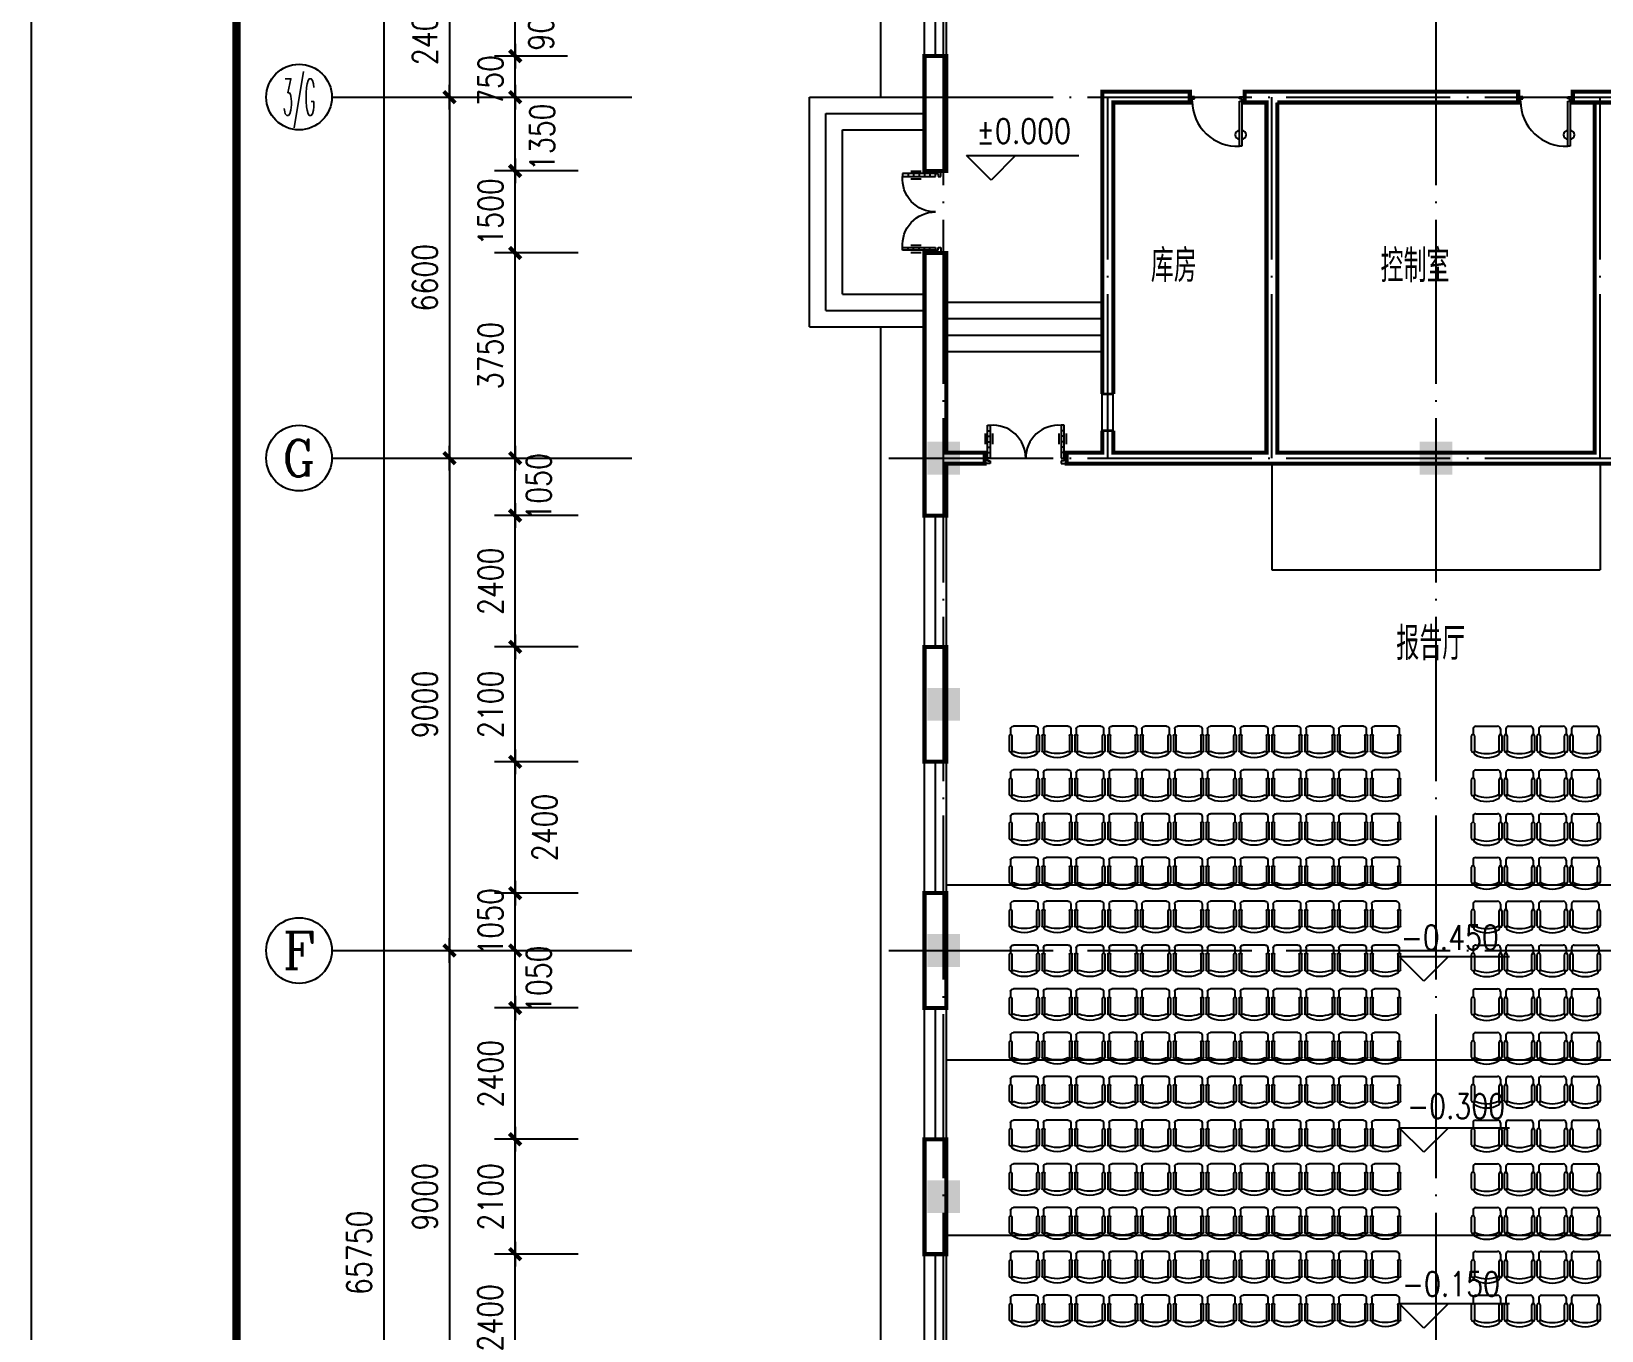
# Model space of a CAD drawing. Extents: x -55219 to 470149, y 494712 to 780039.
# Drawn here: x -55219 to -26522, y 734334 to 758081 of the extents above; entities that cross this region are included whole.
import ezdxf
from ezdxf.enums import TextEntityAlignment as Align

# ---------------------------------------------------------------- set-up
doc = ezdxf.new("R2010")
doc.units = 0
doc.header["$LTSCALE"] = 1500
doc.header["$MEASUREMENT"] = 0
doc.linetypes.add('DOTE', pattern=[2.42, 2, -0.2, 0.02, -0.2])
doc.layers.get('0').update_dxf_attribs({"linetype": 'CONTINUOUS'})
doc.layers.get('DEFPOINTS').update_dxf_attribs({"linetype": 'CONTINUOUS'})
for name, color, linetype in [('AXIS', 3, 'CONTINUOUS'), ('AXIS_TEXT', 7, 'CONTINUOUS'), ('COLUMN', 7, 'CONTINUOUS'), ('DOTE', 1, 'DOTE'), ('HA', 141, 'CONTINUOUS'), ('LVTRY', 6, 'CONTINUOUS'), ('PUB_DIM', 3, 'CONTINUOUS'), ('PUB_TEXT', 7, 'CONTINUOUS'), ('PUB_TITLE', 4, 'CONTINUOUS'), ('PUB_WALL', 255, 'CONTINUOUS'), ('STAIR', 2, 'CONTINUOUS'), ('WALL', 255, 'CONTINUOUS'), ('WINDOW', 2, 'CONTINUOUS'), ('WINDOW_TEXT', 7, 'CONTINUOUS')]:
    doc.layers.add(name, color=color, linetype=linetype)
doc.styles.add('_HZTXT', font='txt.shx', dxfattribs={"width": 0.8, "bigfont": 'hztxt.shx'})
doc.styles.add('COMPLEX', font='COMPLEX')
doc.styles.add('DIM_FONT', font='SIMPLEX.shx', dxfattribs={"width": 0.8})
doc.styles.add('SIMPLEX', font='SIMPLEX.SHX')
doc.dimstyles.new('AXIS150', dxfattribs={"dimscale": 1.5, "dimtxt": 300, "dimasz": 1, "dimexe": 250, "dimexo": 300, "dimgap": 150, "dimtad": 1, "dimdec": 0, "dimzin": 0, "dimdsep": 46, "dimtxsty": 'DIM_FONT', "dimblk": '_DIMX', "dimcen": 0.09, "dimse1": 1, "dimse2": 1, "dimclrt": 7, "dimadec": 0, "dimazin": 0, "dimtfac": 1, "dimtdec": 0, "dimtix": 1, "dimtmove": 2, "dimatfit": 3, "dimldrblk": '_DIMX', "dimfxl": 1, "dimtolj": 1, "dimtzin": 0, "dimarcsym": 0})
doc.dimstyles.new('DIMA150', dxfattribs={"dimscale": 1.5, "dimtxt": 300, "dimasz": 1, "dimexe": 250, "dimexo": 300, "dimgap": 150, "dimtad": 1, "dimdec": 0, "dimzin": 0, "dimdsep": 46, "dimtxsty": 'DIM_FONT', "dimblk": '_DIMX', "dimcen": 0.09, "dimse1": 1, "dimclrt": 7, "dimadec": 0, "dimazin": 0, "dimtfac": 1, "dimtdec": 0, "dimtix": 1, "dimtmove": 2, "dimatfit": 3, "dimldrblk": '_DIMX', "dimfxl": 1, "dimtolj": 1, "dimtzin": 0, "dimarcsym": 0})
doc.dimstyles.new('DIMB150', dxfattribs={"dimscale": 1.5, "dimtxt": 300, "dimasz": 1, "dimexe": 250, "dimexo": 300, "dimgap": 150, "dimtad": 1, "dimdec": 0, "dimzin": 0, "dimdsep": 46, "dimtxsty": 'DIM_FONT', "dimblk": '_DIMX', "dimcen": 0.09, "dimse2": 1, "dimclrt": 7, "dimadec": 0, "dimazin": 0, "dimtfac": 1, "dimtdec": 0, "dimtix": 1, "dimtmove": 2, "dimatfit": 3, "dimldrblk": '_DIMX', "dimfxl": 1, "dimtolj": 1, "dimtzin": 0, "dimarcsym": 0})
doc.dimstyles.new('DIMN150', dxfattribs={"dimscale": 1.5, "dimtxt": 300, "dimasz": 1, "dimexe": 250, "dimexo": 300, "dimgap": 150, "dimtad": 1, "dimdec": 0, "dimzin": 0, "dimdsep": 46, "dimtxsty": 'DIM_FONT', "dimblk": '_DIMX', "dimcen": 0.09, "dimclrt": 7, "dimadec": 0, "dimazin": 0, "dimtfac": 1, "dimtdec": 0, "dimtix": 1, "dimtmove": 2, "dimatfit": 3, "dimldrblk": '_DIMX', "dimfxl": 1, "dimtolj": 1, "dimtzin": 0, "dimarcsym": 0})

# ---------------------------------------------------------------- blocks, each defined once
blk = doc.blocks.new('A$C10C47CB4')
at = {"layer": 'PUB_DIM'}
for p, q in [((450, 0), (0, 450)), ((0, 450), (900, 450)), ((900, 450), (450, 0)), ((450, 450), (2015, 450))]:
    blk.add_line(p, q, dxfattribs=at)
blk = doc.blocks.new('_FZH')
blk.add_solid([(0.5, 0.5), (0.5, -0.5), (-0.5, 0.5), (-0.5, -0.5)])
blk = doc.blocks.new('_DIMX')
blk.add_line((-150, 0), (150, 0))
at = {"const_width": 50}
blk.add_lwpolyline([(-70, -70), (70, 70)], dxfattribs=at)
blk = doc.blocks.new('*D1200')
at = {"color": 0, "linetype": 'ByBlock'}
for p, q in [((-45422, 758531), (-46753, 758531)), ((-46378, 757633), (-46378, 758530)), ((-45422, 757631), (-46753, 757631))]:
    blk.add_line(p, q, dxfattribs=at)
at = {"layer": 'DEFPOINTS', "color": 0, "linetype": 'ByBlock'}
for p in [(-46378, 758531), (-44972, 758531), (-44972, 757631)]:
    blk.add_point(p, dxfattribs=at)
at = {"color": 0, "linetype": 'ByBlock', "xscale": 1.5, "yscale": 1.5, "zscale": 1.5}
for p, rotation in [((-46378, 758531), 90), ((-46378, 757631), 270)]:
    blk.add_blockref('_DIMX', p, dxfattribs=dict(at, rotation=rotation))
at = {"color": 7, "linetype": 'ByBlock', "insert": (-45905, 758194), "char_height": 450, "attachment_point": 5, "rotation": 90, "style": 'DIM_FONT'}
blk.add_mtext('\\A1;900', dxfattribs=at)
blk = doc.blocks.new('*D1199')
at = {"color": 0, "linetype": 'ByBlock'}
for p, q in [((-45422, 757631), (-46753, 757631)), ((-46378, 756883), (-46378, 757630))]:
    blk.add_line(p, q, dxfattribs=at)
at = {"layer": 'DEFPOINTS', "color": 0, "linetype": 'ByBlock'}
for p in [(-46378, 757631), (-44972, 757631), (-44972, 756881)]:
    blk.add_point(p, dxfattribs=at)
at = {"color": 0, "linetype": 'ByBlock', "xscale": 1.5, "yscale": 1.5, "zscale": 1.5}
for p, rotation in [((-46378, 757631), 90), ((-46378, 756881), 270)]:
    blk.add_blockref('_DIMX', p, dxfattribs=dict(at, rotation=rotation))
at = {"color": 7, "linetype": 'ByBlock', "insert": (-46828, 757185), "char_height": 450, "attachment_point": 5, "rotation": 90, "style": 'DIM_FONT'}
blk.add_mtext('\\A1;750', dxfattribs=at)
blk = doc.blocks.new('*D1198')
at = {"color": 0, "linetype": 'ByBlock'}
for p, q in [((-46378, 755533), (-46378, 756880)), ((-45224, 755531), (-46753, 755531))]:
    blk.add_line(p, q, dxfattribs=at)
at = {"layer": 'DEFPOINTS', "color": 0, "linetype": 'ByBlock'}
for p in [(-46378, 756881), (-44774, 756881), (-44774, 755531)]:
    blk.add_point(p, dxfattribs=at)
at = {"color": 0, "linetype": 'ByBlock', "xscale": 1.5, "yscale": 1.5, "zscale": 1.5}
for p, rotation in [((-46378, 756881), 90), ((-46378, 755531), 270)]:
    blk.add_blockref('_DIMX', p, dxfattribs=dict(at, rotation=rotation))
at = {"color": 7, "linetype": 'ByBlock', "insert": (-45883, 756146), "char_height": 450, "attachment_point": 5, "rotation": 90, "style": 'DIM_FONT'}
blk.add_mtext('\\A1;1350', dxfattribs=at)
blk = doc.blocks.new('*D1197')
at = {"color": 0, "linetype": 'ByBlock'}
for p, q in [((-45224, 755531), (-46753, 755531)), ((-46378, 755533), (-46378, 755534)), ((-46378, 754031), (-46378, 755531)), ((-45224, 754031), (-46753, 754031)), ((-46378, 754030), (-46378, 754028))]:
    blk.add_line(p, q, dxfattribs=at)
at = {"layer": 'DEFPOINTS', "color": 0, "linetype": 'ByBlock'}
for p in [(-46378, 755531), (-44774, 755531), (-44774, 754031)]:
    blk.add_point(p, dxfattribs=at)
at = {"color": 0, "linetype": 'ByBlock', "xscale": 1.5, "yscale": 1.5, "zscale": 1.5}
for p, rotation in [((-46378, 755531), 270), ((-46378, 754031), 90)]:
    blk.add_blockref('_DIMX', p, dxfattribs=dict(at, rotation=rotation))
at = {"color": 7, "linetype": 'ByBlock', "insert": (-46828, 754781), "char_height": 450, "attachment_point": 5, "rotation": 90, "style": 'DIM_FONT'}
blk.add_mtext('\\A1;1500', dxfattribs=at)
blk = doc.blocks.new('*D1196')
at = {"color": 0, "linetype": 'ByBlock'}
for p, q in [((-45224, 754031), (-46753, 754031)), ((-46378, 750283), (-46378, 754030))]:
    blk.add_line(p, q, dxfattribs=at)
at = {"layer": 'DEFPOINTS', "color": 0, "linetype": 'ByBlock'}
for p in [(-46378, 754031), (-44774, 754031), (-44774, 750281)]:
    blk.add_point(p, dxfattribs=at)
at = {"color": 0, "linetype": 'ByBlock', "xscale": 1.5, "yscale": 1.5, "zscale": 1.5}
for p, rotation in [((-46378, 754031), 90), ((-46378, 750281), 270)]:
    blk.add_blockref('_DIMX', p, dxfattribs=dict(at, rotation=rotation))
at = {"color": 7, "linetype": 'ByBlock', "insert": (-46828, 752156), "char_height": 450, "attachment_point": 5, "rotation": 90, "style": 'DIM_FONT'}
blk.add_mtext('\\A1;3750', dxfattribs=at)
blk = doc.blocks.new('*D1195')
at = {"color": 0, "linetype": 'ByBlock'}
for p, q in [((-46378, 749233), (-46378, 750280)), ((-45224, 749231), (-46753, 749231))]:
    blk.add_line(p, q, dxfattribs=at)
at = {"layer": 'DEFPOINTS', "color": 0, "linetype": 'ByBlock'}
for p in [(-46378, 750281), (-44774, 750281), (-44774, 749231)]:
    blk.add_point(p, dxfattribs=at)
at = {"color": 0, "linetype": 'ByBlock', "xscale": 1.5, "yscale": 1.5, "zscale": 1.5}
for p, rotation in [((-46378, 750281), 90), ((-46378, 749231), 270)]:
    blk.add_blockref('_DIMX', p, dxfattribs=dict(at, rotation=rotation))
at = {"color": 7, "linetype": 'ByBlock', "insert": (-45946, 749756), "char_height": 450, "attachment_point": 5, "rotation": 90, "style": 'DIM_FONT'}
blk.add_mtext('\\A1;1050', dxfattribs=at)
blk = doc.blocks.new('*D1194')
at = {"color": 0, "linetype": 'ByBlock'}
for p, q in [((-45224, 749231), (-46753, 749231)), ((-46378, 746833), (-46378, 749230)), ((-45224, 746831), (-46753, 746831))]:
    blk.add_line(p, q, dxfattribs=at)
at = {"layer": 'DEFPOINTS', "color": 0, "linetype": 'ByBlock'}
for p in [(-46378, 749231), (-44774, 749231), (-44774, 746831)]:
    blk.add_point(p, dxfattribs=at)
at = {"color": 0, "linetype": 'ByBlock', "xscale": 1.5, "yscale": 1.5, "zscale": 1.5}
for p, rotation in [((-46378, 749231), 90), ((-46378, 746831), 270)]:
    blk.add_blockref('_DIMX', p, dxfattribs=dict(at, rotation=rotation))
at = {"color": 7, "linetype": 'ByBlock', "insert": (-46828, 748031), "char_height": 450, "attachment_point": 5, "rotation": 90, "style": 'DIM_FONT'}
blk.add_mtext('\\A1;2400', dxfattribs=at)
blk = doc.blocks.new('*D1193')
at = {"color": 0, "linetype": 'ByBlock'}
for p, q in [((-45224, 746831), (-46753, 746831)), ((-46378, 744733), (-46378, 746830)), ((-45224, 744731), (-46753, 744731))]:
    blk.add_line(p, q, dxfattribs=at)
at = {"layer": 'DEFPOINTS', "color": 0, "linetype": 'ByBlock'}
for p in [(-46378, 746831), (-44774, 746831), (-44774, 744731)]:
    blk.add_point(p, dxfattribs=at)
at = {"color": 0, "linetype": 'ByBlock', "xscale": 1.5, "yscale": 1.5, "zscale": 1.5}
for p, rotation in [((-46378, 746831), 90), ((-46378, 744731), 270)]:
    blk.add_blockref('_DIMX', p, dxfattribs=dict(at, rotation=rotation))
at = {"color": 7, "linetype": 'ByBlock', "insert": (-46828, 745781), "char_height": 450, "attachment_point": 5, "rotation": 90, "style": 'DIM_FONT'}
blk.add_mtext('\\A1;2100', dxfattribs=at)
blk = doc.blocks.new('*D1192')
at = {"color": 0, "linetype": 'ByBlock'}
for p, q in [((-45224, 744731), (-46753, 744731)), ((-46378, 742333), (-46378, 744730)), ((-45224, 742331), (-46753, 742331))]:
    blk.add_line(p, q, dxfattribs=at)
at = {"layer": 'DEFPOINTS', "color": 0, "linetype": 'ByBlock'}
for p in [(-46378, 744731), (-44774, 744731), (-44774, 742331)]:
    blk.add_point(p, dxfattribs=at)
at = {"color": 0, "linetype": 'ByBlock', "xscale": 1.5, "yscale": 1.5, "zscale": 1.5}
for p, rotation in [((-46378, 744731), 90), ((-46378, 742331), 270)]:
    blk.add_blockref('_DIMX', p, dxfattribs=dict(at, rotation=rotation))
at = {"color": 7, "linetype": 'ByBlock', "insert": (-45840, 743531), "char_height": 450, "attachment_point": 5, "rotation": 90, "style": 'DIM_FONT'}
blk.add_mtext('\\A1;2400', dxfattribs=at)
blk = doc.blocks.new('*D1191')
at = {"color": 0, "linetype": 'ByBlock'}
for p, q in [((-45224, 742331), (-46753, 742331)), ((-46378, 742333), (-46378, 742334)), ((-46378, 741281), (-46378, 742331)), ((-46378, 741280), (-46378, 741278))]:
    blk.add_line(p, q, dxfattribs=at)
at = {"layer": 'DEFPOINTS', "color": 0, "linetype": 'ByBlock'}
for p in [(-46378, 742331), (-44774, 742331), (-44774, 741281)]:
    blk.add_point(p, dxfattribs=at)
at = {"color": 0, "linetype": 'ByBlock', "xscale": 1.5, "yscale": 1.5, "zscale": 1.5}
for p, rotation in [((-46378, 742331), 270), ((-46378, 741281), 90)]:
    blk.add_blockref('_DIMX', p, dxfattribs=dict(at, rotation=rotation))
at = {"color": 7, "linetype": 'ByBlock', "insert": (-46828, 741806), "char_height": 450, "attachment_point": 5, "rotation": 90, "style": 'DIM_FONT'}
blk.add_mtext('\\A1;1050', dxfattribs=at)
blk = doc.blocks.new('*D1190')
at = {"color": 0, "linetype": 'ByBlock'}
for p, q in [((-46378, 740233), (-46378, 741280)), ((-45224, 740231), (-46753, 740231))]:
    blk.add_line(p, q, dxfattribs=at)
at = {"layer": 'DEFPOINTS', "color": 0, "linetype": 'ByBlock'}
for p in [(-46378, 741281), (-44774, 741281), (-44774, 740231)]:
    blk.add_point(p, dxfattribs=at)
at = {"color": 0, "linetype": 'ByBlock', "xscale": 1.5, "yscale": 1.5, "zscale": 1.5}
for p, rotation in [((-46378, 741281), 90), ((-46378, 740231), 270)]:
    blk.add_blockref('_DIMX', p, dxfattribs=dict(at, rotation=rotation))
at = {"color": 7, "linetype": 'ByBlock', "insert": (-45946, 740756), "char_height": 450, "attachment_point": 5, "rotation": 90, "style": 'DIM_FONT'}
blk.add_mtext('\\A1;1050', dxfattribs=at)
blk = doc.blocks.new('*D1189')
at = {"color": 0, "linetype": 'ByBlock'}
for p, q in [((-45224, 740231), (-46753, 740231)), ((-46378, 737833), (-46378, 740230)), ((-45224, 737831), (-46753, 737831))]:
    blk.add_line(p, q, dxfattribs=at)
at = {"layer": 'DEFPOINTS', "color": 0, "linetype": 'ByBlock'}
for p in [(-46378, 740231), (-44774, 740231), (-44774, 737831)]:
    blk.add_point(p, dxfattribs=at)
at = {"color": 0, "linetype": 'ByBlock', "xscale": 1.5, "yscale": 1.5, "zscale": 1.5}
for p, rotation in [((-46378, 740231), 90), ((-46378, 737831), 270)]:
    blk.add_blockref('_DIMX', p, dxfattribs=dict(at, rotation=rotation))
at = {"color": 7, "linetype": 'ByBlock', "insert": (-46828, 739031), "char_height": 450, "attachment_point": 5, "rotation": 90, "style": 'DIM_FONT'}
blk.add_mtext('\\A1;2400', dxfattribs=at)
blk = doc.blocks.new('*D1188')
at = {"color": 0, "linetype": 'ByBlock'}
for p, q in [((-45224, 737831), (-46753, 737831)), ((-46378, 735733), (-46378, 737830)), ((-45224, 735731), (-46753, 735731))]:
    blk.add_line(p, q, dxfattribs=at)
at = {"layer": 'DEFPOINTS', "color": 0, "linetype": 'ByBlock'}
for p in [(-46378, 737831), (-44774, 737831), (-44774, 735731)]:
    blk.add_point(p, dxfattribs=at)
at = {"color": 0, "linetype": 'ByBlock', "xscale": 1.5, "yscale": 1.5, "zscale": 1.5}
for p, rotation in [((-46378, 737831), 90), ((-46378, 735731), 270)]:
    blk.add_blockref('_DIMX', p, dxfattribs=dict(at, rotation=rotation))
at = {"color": 7, "linetype": 'ByBlock', "insert": (-46828, 736781), "char_height": 450, "attachment_point": 5, "rotation": 90, "style": 'DIM_FONT'}
blk.add_mtext('\\A1;2100', dxfattribs=at)
blk = doc.blocks.new('*D1187')
at = {"color": 0, "linetype": 'ByBlock'}
for p, q in [((-45224, 735731), (-46753, 735731)), ((-46378, 733333), (-46378, 735730)), ((-45224, 733331), (-46753, 733331))]:
    blk.add_line(p, q, dxfattribs=at)
at = {"layer": 'DEFPOINTS', "color": 0, "linetype": 'ByBlock'}
for p in [(-46378, 735731), (-44774, 735731), (-44774, 733331)]:
    blk.add_point(p, dxfattribs=at)
at = {"color": 0, "linetype": 'ByBlock', "xscale": 1.5, "yscale": 1.5, "zscale": 1.5}
for p, rotation in [((-46378, 735731), 90), ((-46378, 733331), 270)]:
    blk.add_blockref('_DIMX', p, dxfattribs=dict(at, rotation=rotation))
at = {"color": 7, "linetype": 'ByBlock', "insert": (-46837, 734569), "char_height": 450, "attachment_point": 5, "rotation": 90, "style": 'DIM_FONT'}
blk.add_mtext('\\A1;2400', dxfattribs=at)
blk = doc.blocks.new('_WBLK')
for p, q in [((-0.5, 0.5), (0.5, 0.5)), ((-0.5, 0), (0.5, 0)), ((-0.5, -0.5), (0.5, -0.5))]:
    blk.add_line(p, q)
at = {"layer": 'WINDOW_TEXT', "style": 'SIMPLEX', "flags": 9}
blk.add_attdef('A', text='', height=1, dxfattribs=at).set_placement((0, 1.5), align=Align.MIDDLE)
blk = doc.blocks.new('M_A21OEG')
for p, q in [((-0.467, 0), (-0.467, 0.4)), ((-0.467, 0), (-0.467, 0.4)), ((-0.467, 0.4), (-0.433, 0.4)), ((-0.467, 0), (-0.467, 0.4)), ((-0.433, 0.4), (-0.433, 0)), ((-0.433, 0.4), (-0.433, 0)), ((0.433, 0.4), (0.433, 0)), ((0.467, 0.4), (0.433, 0.4)), ((0.467, 0), (0.467, 0.4)), ((-0.495, 0.3), (-0.495, 0.172)), ((-0.467, 0.333), (-0.433, 0.333)), ((-0.467, 0.267), (-0.433, 0.267)), ((-0.467, 0.2), (-0.433, 0.2)), ((-0.405, 0.3), (-0.405, 0.172)), ((0.405, 0.3), (0.405, 0.172)), ((0.467, 0.333), (0.433, 0.333)), ((0.467, 0.267), (0.433, 0.267)), ((0.467, 0.2), (0.433, 0.2)), ((0.495, 0.3), (0.495, 0.172)), ((-0.5, 0), (-0.467, 0)), ((-0.5, -0.067), (-0.5, 0)), ((-0.5, -0.067), (-0.5, 0)), ((-0.467, 0.133), (-0.433, 0.133)), ((-0.467, 0.067), (-0.433, 0.067)), ((-0.467, 0), (-0.467, -0.033)), ((-0.433, 0), (-0.467, 0)), ((-0.433, 0), (-0.467, 0)), ((-0.467, 0), (-0.467, -0.033)), ((-0.433, 0), (-0.467, 0)), ((0.467, 0.133), (0.433, 0.133)), ((0.467, 0.067), (0.433, 0.067)), ((0.433, 0), (0.467, 0)), ((0.467, 0), (0.467, -0.033)), ((0.5, 0), (0.467, 0)), ((0.5, -0.067), (0.5, 0)), ((-0.433, -0.067), (-0.5, -0.067)), ((-0.467, -0.033), (-0.433, -0.033)), ((-0.433, -0.033), (-0.433, -0.067)), ((0.467, -0.033), (0.433, -0.033)), ((0.433, -0.033), (0.433, -0.067)), ((0.433, -0.067), (0.5, -0.067))]:
    blk.add_line(p, q)
for centre, start, end in [((-0.4, 0.001), 359.8007, 94.7805), ((0.4, 0.001), 85.2195, 180.1993)]:
    blk.add_arc(centre, 0.4, start, end)
blk = doc.blocks.new('M_A22TIB')
for p, q in [((-0.449, 0.076), (-0.449, 0.898)), ((-0.449, 0.898), (-0.408, 0.898)), ((-0.408, 0.898), (-0.408, 0.076)), ((-0.49, 0.076), (-0.449, 0.076)), ((-0.49, -0.006), (-0.49, 0.076)), ((-0.449, 0.076), (-0.449, 0.035)), ((-0.408, 0.076), (-0.449, 0.076)), ((-0.449, 0.035), (-0.408, 0.035)), ((-0.408, 0.035), (-0.408, -0.006)), ((0.455, 0.035), (0.414, 0.035)), ((0.414, 0.035), (0.414, -0.006)), ((0.496, 0.076), (0.455, 0.076)), ((0.455, 0.076), (0.455, 0.035)), ((0.496, -0.006), (0.496, 0.076)), ((-0.408, -0.006), (-0.49, -0.006)), ((-0.49, -0.006), (-0.49, -0.006)), ((0.414, -0.006), (0.496, -0.006)), ((0.496, -0.006), (0.496, -0.006))]:
    blk.add_line(p, q)
for centre, radius, start, end in [((-0.367, 0.077), 0.822, 359.9283, 92.866), ((-0.449, 0.689), 0.0791, 90, 270), ((-0.408, 0.689), 0.0791, 270, 90)]:
    blk.add_arc(centre, radius, start, end)
blk = doc.blocks.new('M_C32CXI')
for p, q in [((-188, 275), (87, 275)), ((87, 225), (-188, 225)), ((212, 250), (112, 250)), ((262, 200), (262, -200)), ((-188, -225), (87, -225)), ((87, -275), (-188, -275)), ((212, -250), (112, -250))]:
    blk.add_line(p, q)
for centre, radius, start, end in [((111, 0), 426, 148.1092, 211.8908), ((-227, 210), 28.1, 338.7607, 148.1092), ((314, 0), 552, 158.7607, 201.2393), ((-188, 250), 25, 90, 270), ((87, 250), 25, 270, 90), ((212, 200), 50, 0, 90), ((-227, -210), 28.1, 211.8908, 21.2393), ((-188, -250), 25, 90, 270), ((87, -250), 25, 270, 90), ((212, -200), 50, 270, 0)]:
    blk.add_arc(centre, radius, start, end)
at = {"width": 0.8, "flags": 9}
for tag in ['XSIZE', 'YSIZE']:
    blk.add_attdef(tag, (0, 0), '', height=0.5, dxfattribs=at)
blk = doc.blocks.new('*D978')
at = {"color": 0, "linetype": 'ByBlock'}
blk.add_line((-47578, 759280), (-47578, 756883), dxfattribs=at)
at = {"layer": 'DEFPOINTS', "color": 0, "linetype": 'ByBlock'}
for p in [(-43443, 759281), (-47578, 756881), (-43443, 756881)]:
    blk.add_point(p, dxfattribs=at)
at = {"color": 0, "linetype": 'ByBlock', "xscale": 1.5, "yscale": 1.5, "zscale": 1.5}
for p, rotation in [((-47578, 759281), 90), ((-47578, 756881), 270)]:
    blk.add_blockref('_DIMX', p, dxfattribs=dict(at, rotation=rotation))
at = {"color": 7, "linetype": 'ByBlock', "insert": (-48028, 758081), "char_height": 450, "attachment_point": 5, "rotation": 90, "style": 'DIM_FONT'}
blk.add_mtext('\\A1;2400', dxfattribs=at)
blk = doc.blocks.new('_AXISO')
blk.add_circle((0, 0), 0.5)
at = {"layer": 'AXIS_TEXT', "style": 'COMPLEX', "width": 1.041667}
blk.add_attdef('A', text='', height=0.56, dxfattribs=at).set_placement((-0.25, -0.28), (0.25, -0.28), align=Align.FIT)
blk = doc.blocks.new('*D976')
at = {"color": 0, "linetype": 'ByBlock'}
blk.add_line((-47578, 756880), (-47578, 750283), dxfattribs=at)
at = {"layer": 'DEFPOINTS', "color": 0, "linetype": 'ByBlock'}
for p in [(-43443, 756881), (-47578, 750281), (-43443, 750281)]:
    blk.add_point(p, dxfattribs=at)
at = {"color": 0, "linetype": 'ByBlock', "xscale": 1.5, "yscale": 1.5, "zscale": 1.5}
for p, rotation in [((-47578, 756881), 90), ((-47578, 750281), 270)]:
    blk.add_blockref('_DIMX', p, dxfattribs=dict(at, rotation=rotation))
at = {"color": 7, "linetype": 'ByBlock', "insert": (-48028, 753581), "char_height": 450, "attachment_point": 5, "rotation": 90, "style": 'DIM_FONT'}
blk.add_mtext('\\A1;6600', dxfattribs=at)
blk = doc.blocks.new('*D975')
at = {"color": 0, "linetype": 'ByBlock'}
blk.add_line((-47578, 750280), (-47578, 741283), dxfattribs=at)
at = {"layer": 'DEFPOINTS', "color": 0, "linetype": 'ByBlock'}
for p in [(-43443, 750281), (-47578, 741281), (-43443, 741281)]:
    blk.add_point(p, dxfattribs=at)
at = {"color": 0, "linetype": 'ByBlock', "xscale": 1.5, "yscale": 1.5, "zscale": 1.5}
for p, rotation in [((-47578, 750281), 90), ((-47578, 741281), 270)]:
    blk.add_blockref('_DIMX', p, dxfattribs=dict(at, rotation=rotation))
at = {"color": 7, "linetype": 'ByBlock', "insert": (-48028, 745781), "char_height": 450, "attachment_point": 5, "rotation": 90, "style": 'DIM_FONT'}
blk.add_mtext('\\A1;9000', dxfattribs=at)
blk = doc.blocks.new('*D974')
at = {"color": 0, "linetype": 'ByBlock'}
blk.add_line((-47578, 741280), (-47578, 732283), dxfattribs=at)
at = {"layer": 'DEFPOINTS', "color": 0, "linetype": 'ByBlock'}
for p in [(-43443, 741281), (-47578, 732281), (-43443, 732281)]:
    blk.add_point(p, dxfattribs=at)
at = {"color": 0, "linetype": 'ByBlock', "xscale": 1.5, "yscale": 1.5, "zscale": 1.5}
for p, rotation in [((-47578, 741281), 90), ((-47578, 732281), 270)]:
    blk.add_blockref('_DIMX', p, dxfattribs=dict(at, rotation=rotation))
at = {"color": 7, "linetype": 'ByBlock', "insert": (-48028, 736781), "char_height": 450, "attachment_point": 5, "rotation": 90, "style": 'DIM_FONT'}
blk.add_mtext('\\A1;9000', dxfattribs=at)
blk = doc.blocks.new('*D971')
at = {"color": 0, "linetype": 'ByBlock'}
for p, q in [((-45224, 768631), (-49153, 768631)), ((-48778, 768630), (-48778, 702883)), ((-45224, 702881), (-49153, 702881))]:
    blk.add_line(p, q, dxfattribs=at)
at = {"layer": 'DEFPOINTS', "color": 0, "linetype": 'ByBlock'}
for p in [(-44774, 768631), (-48778, 702881), (-44774, 702881)]:
    blk.add_point(p, dxfattribs=at)
at = {"color": 0, "linetype": 'ByBlock', "xscale": 1.5, "yscale": 1.5, "zscale": 1.5}
for p, rotation in [((-48778, 768631), 90), ((-48778, 702881), 270)]:
    blk.add_blockref('_DIMX', p, dxfattribs=dict(at, rotation=rotation))
at = {"color": 7, "linetype": 'ByBlock', "insert": (-49228, 735756), "char_height": 450, "attachment_point": 5, "rotation": 90, "style": 'DIM_FONT'}
blk.add_mtext('\\A1;65750', dxfattribs=at)

msp = doc.modelspace()

# ---------------------------------------------------------------- linework, layer by layer
at = {"layer": 'AXIS'}
for p, q in [((-49727.8, 756881.4), (-44242.7, 756881.4)), ((-49727.8, 750281.4), (-44242.7, 750281.4)), ((-49727.8, 741281.4), (-44242.7, 741281.4))]:
    msp.add_line(p, q, dxfattribs=at)
at = {"layer": 'DOTE'}
for p, q in [((-38547.2, 700819.4), (-38547.2, 771056.2)), ((-29547.2, 700819.4), (-29547.2, 771056.2)), ((-39547.2, 756881.4), (22202.8, 756881.4)), ((-35547.2, 750281.4), (-35547.2, 756881.4)), ((-32547.2, 750281.4), (-32547.2, 756881.4)), ((-26547.2, 750281.4), (-26547.2, 756881.4)), ((-39547.2, 750281.4), (35005.6, 750281.4)), ((-39547.2, 741281.4), (35005.6, 741281.4))]:
    msp.add_line(p, q, dxfattribs=at)
at = {"layer": 'LVTRY'}
for p, q in [((-39697.2, 756881.4), (-39697.2, 769430.9)), ((-38497.2, 753131.4), (-35647.2, 753131.4)), ((-38497.2, 752831.4), (-35647.2, 752831.4)), ((-39697.2, 710731.4), (-39697.2, 752681.4)), ((-38497.2, 752531.4), (-35647.2, 752531.4)), ((-38497.2, 752231.4), (-35647.2, 752231.4))]:
    msp.add_line(p, q, dxfattribs=at)
at = {"layer": 'LVTRY', "const_width": 50}
for points in [[(-35447.2, 751451.4), (-35647.2, 751451.4)], [(-35647.2, 750781.4), (-35447.2, 750781.4)]]:
    msp.add_lwpolyline(points, dxfattribs=at)
at = {"layer": 'PUB_DIM'}
for p, q in [((-38130.8, 755810.3), (-37230.8, 755810.3)), ((-37680.8, 755360.3), (-38130.8, 755810.3)), ((-37680.8, 755810.3), (-36074.3, 755810.3)), ((-37230.8, 755810.3), (-37680.8, 755360.3))]:
    msp.add_line(p, q, dxfattribs=at)
at = {"layer": 'PUB_TITLE'}
msp.add_lwpolyline([(-55219.4, 690938.8), (-55219.4, 780038.8), (70930.6, 780038.8), (70930.6, 690938.8)], close=True, dxfattribs=at)
at = {"layer": 'PUB_TITLE', "const_width": 150}
msp.add_lwpolyline([(-51469.4, 692438.8), (69430.6, 692438.8), (69430.6, 778538.8), (-51469.4, 778538.8)], close=True, dxfattribs=at)
at = {"layer": 'PUB_WALL', "const_width": 75}
for points in [[(-38497.2, 757631.4), (-38497.2, 755531.4), (-38897.2, 755531.4), (-38897.2, 757631.4), (-38497.2, 757631.4)], [(-35647.2, 751451.4), (-35647.2, 756981.4), (-34047.2, 756981.4), (-34047.2, 756781.4), (-35447.2, 756781.4), (-35447.2, 751451.4)], [(-34047.2, 756981.4), (-35647.2, 756981.4)], [(-32447.2, 756781.4), (-28047.2, 756781.4), (-28047.2, 756981.4), (-33047.2, 756981.4), (-33047.2, 756781.4), (-32647.2, 756781.4), (-32647.2, 750381.4), (-35447.2, 750381.4)], [(-34047.2, 756781.4), (-35447.2, 756781.4)], [(-32647.2, 756781.4), (-33047.2, 756781.4)], [(-26647.2, 756781.4), (-26647.2, 750381.4), (-32447.2, 750381.4), (-32447.2, 756781.4)], [(-26647.2, 756781.4), (-27047.2, 756781.4)], [(-38497.2, 750181.4), (-37797.2, 750181.4), (-37797.2, 750381.4), (-38497.2, 750381.4), (-38497.2, 754031.4), (-38897.2, 754031.4), (-38897.2, 749231.4), (-38497.2, 749231.4), (-38497.2, 750181.4), (-38239.5, 750181.4)], [(-25247.2, 723381.4), (-20647.2, 723381.4), (-20647.2, 750181.4), (-36297.2, 750181.4), (-36297.2, 750381.4), (-35647.2, 750381.4), (-35647.2, 750781.4)], [(-35447.2, 750781.4), (-35447.2, 750381.4), (-32647.2, 750381.4)], [(-38497.2, 750381.4), (-38239.5, 750381.4)]]:
    msp.add_lwpolyline(points, dxfattribs=at)
for points in [[(-26047.2, 756781.4), (-26047.2, 756981.4), (-27047.2, 756981.4), (-27047.2, 756781.4), (-26647.2, 756781.4)], [(-38897.2, 744731.4), (-38497.2, 744731.4), (-38497.2, 746831.4), (-38897.2, 746831.4)], [(-38497.2, 740231.4), (-38497.2, 742331.4), (-38897.2, 742331.4), (-38897.2, 740231.4)], [(-38497.2, 737831.4), (-38497.2, 735731.4), (-38897.2, 735731.4), (-38897.2, 737831.4)]]:
    msp.add_lwpolyline(points, close=True, dxfattribs=at)
at = {"layer": 'STAIR'}
for p, q in [((-32547.2, 750181.4), (-32547.2, 748240.2)), ((-26547.2, 750181.4), (-26547.2, 748240.2)), ((-32547.2, 748240.2), (-26547.2, 748240.2)), ((-38497.2, 742481.4), (-20647.2, 742481.4)), ((-38497.2, 739281.4), (-20647.2, 739281.4)), ((-38497.2, 736081.4), (-20647.2, 736081.4))]:
    msp.add_line(p, q, dxfattribs=at)
at = {"layer": 'WALL'}
for p, q in [((-38897.2, 755531.4), (-38897.2, 757631.4)), ((-38897.2, 757631.4), (-38497.2, 757631.4)), ((-38497.2, 755531.4), (-38497.2, 757631.4)), ((-34047.2, 756981.4), (-35647.2, 756981.4)), ((-35647.2, 750381.4), (-35647.2, 756981.4)), ((-34047.2, 756981.4), (-35647.2, 756981.4)), ((-34047.2, 756781.4), (-35447.2, 756781.4)), ((-35447.2, 750381.4), (-35447.2, 756781.4)), ((-34047.2, 756781.4), (-35447.2, 756781.4)), ((-34047.2, 756781.4), (-34047.2, 756981.4)), ((-33047.2, 756781.4), (-33047.2, 756981.4)), ((-28047.2, 756981.4), (-33047.2, 756981.4)), ((-32647.2, 756781.4), (-33047.2, 756781.4)), ((-32647.2, 756781.4), (-33047.2, 756781.4)), ((-32647.2, 750381.4), (-32647.2, 756781.4)), ((-32447.2, 750381.4), (-32447.2, 756781.4)), ((-28047.2, 756781.4), (-32447.2, 756781.4)), ((-28047.2, 756781.4), (-28047.2, 756981.4)), ((-27047.2, 756781.4), (-27047.2, 756981.4)), ((-26047.2, 756981.4), (-27047.2, 756981.4)), ((-26047.2, 756981.4), (-27047.2, 756981.4)), ((-26647.2, 756781.4), (-27047.2, 756781.4)), ((-26647.2, 756781.4), (-27047.2, 756781.4)), ((-26647.2, 750381.4), (-26647.2, 756781.4)), ((-38497.2, 755531.4), (-38897.2, 755531.4)), ((-38897.2, 749231.4), (-38897.2, 754031.4)), ((-38497.2, 754031.4), (-38897.2, 754031.4)), ((-38497.2, 750381.4), (-38497.2, 754031.4)), ((-38497.2, 750381.4), (-38239.5, 750381.4)), ((-37797.2, 750381.4), (-38497.2, 750381.4)), ((-38497.2, 749231.4), (-38497.2, 750181.4)), ((-38497.2, 750181.4), (-38239.5, 750181.4)), ((-37797.2, 750181.4), (-38497.2, 750181.4)), ((-37797.2, 750381.4), (-37797.2, 750181.4)), ((-36297.2, 750381.4), (-36297.2, 750181.4)), ((-35647.2, 750381.4), (-36297.2, 750381.4)), ((-36297.2, 750181.4), (-20647.2, 750181.4)), ((-35447.2, 750381.4), (-32647.2, 750381.4)), ((-32647.2, 750381.4), (-35447.2, 750381.4)), ((-26647.2, 750381.4), (-32447.2, 750381.4)), ((-38497.2, 749231.4), (-38897.2, 749231.4)), ((-38497.2, 746831.4), (-38897.2, 746831.4)), ((-38897.2, 744731.4), (-38897.2, 746831.4)), ((-38497.2, 744731.4), (-38497.2, 746831.4)), ((-38497.2, 744731.4), (-38897.2, 744731.4)), ((-38897.2, 740231.4), (-38897.2, 742331.4)), ((-38497.2, 742331.4), (-38897.2, 742331.4)), ((-38497.2, 740231.4), (-38497.2, 742331.4)), ((-38497.2, 740231.4), (-38897.2, 740231.4)), ((-38497.2, 737831.4), (-38897.2, 737831.4)), ((-38897.2, 735731.4), (-38897.2, 737831.4)), ((-38497.2, 735731.4), (-38497.2, 737831.4)), ((-38497.2, 735731.4), (-38897.2, 735731.4))]:
    msp.add_line(p, q, dxfattribs=at)
at = {"layer": 'WINDOW'}
for p, q in [((-40997.4, 756881.4), (-38897.2, 756881.4)), ((-40997.4, 752681.4), (-40997.4, 756881.4)), ((-40697.4, 756581.4), (-38897.2, 756581.4)), ((-40697.4, 752981.4), (-40697.4, 756581.4)), ((-40397.4, 756281.4), (-38897.2, 756281.4)), ((-40397.4, 753281.4), (-40397.4, 756281.4)), ((-40397.4, 753281.4), (-38897.2, 753281.4)), ((-40697.4, 752981.4), (-38897.2, 752981.4)), ((-40997.4, 752681.4), (-38897.2, 752681.4))]:
    msp.add_line(p, q, dxfattribs=at)

# ---------------------------------------------------------------- block references
at = {"layer": 'AXIS'}
ref = msp.add_blockref('_AXISO', (-50327.8, 756881.4), dxfattribs=dict(at, xscale=1200, yscale=1200, zscale=1200))
ref.add_attrib('A', '3/G', dxfattribs={"layer": 'AXIS_TEXT', "height": 672, "style": 'COMPLEX', "width": 0.317797}).set_placement((-50627.8, 756545.4), (-50027.8, 756545.4), align=Align.FIT)
at = {"layer": 'AXIS', "xscale": 1200, "yscale": 1200, "zscale": 1200}
msp.add_blockref('_AXISO', (-50327.8, 750281.4), dxfattribs=at).add_auto_attribs({'A': 'G'})
at = {"layer": 'AXIS'}
ref = msp.add_blockref('_AXISO', (-50327.8, 741281.4), dxfattribs=dict(at, xscale=1200, yscale=1200, zscale=1200))
ref.add_attrib('A', 'F', dxfattribs={"layer": 'AXIS_TEXT', "height": 672, "style": 'COMPLEX', "width": 1.171875}).set_placement((-50627.8, 740945.4), (-50027.8, 740945.4), align=Align.FIT)
at = {"layer": 'COLUMN', "xscale": 600, "yscale": 600, "zscale": 600}
for p in [(-38547.2, 750281.4), (-29547.2, 750281.4), (-38547.2, 745781.4), (-38547.2, 741281.4), (-38547.2, 736781.4)]:
    msp.add_blockref('_FZH', p, dxfattribs=at)
at = {"layer": 'HA', "extrusion": (0, 0, -1), "zscale": -1, "rotation": 90.00000000000006}
for p in [(37072.5, 745119.5), (36472.5, 745119.5), (35872.5, 745119.5), (35272.5, 745119.5), (34672.5, 745119.5), (34072.5, 745119.5), (33472.5, 745119.5), (32872.5, 745119.5), (32272.5, 745119.5), (31672.5, 745119.5), (31072.5, 745119.5), (30472.5, 745119.5), (37072.5, 744319.5), (36472.5, 744319.5), (35872.5, 744319.5), (35272.5, 744319.5), (34672.5, 744319.5), (34072.5, 744319.5), (33472.5, 744319.5), (32872.5, 744319.5), (32272.5, 744319.5), (31672.5, 744319.5), (31072.5, 744319.5), (30472.5, 744319.5), (37072.5, 743519.5), (36472.5, 743519.5), (35872.5, 743519.5), (35272.5, 743519.5), (34672.5, 743519.5), (34072.5, 743519.5), (33472.5, 743519.5), (32872.5, 743519.5), (32272.5, 743519.5), (31672.5, 743519.5), (31072.5, 743519.5), (30472.5, 743519.5), (37072.5, 742719.5), (36472.5, 742719.5), (35872.5, 742719.5), (35272.5, 742719.5), (34672.5, 742719.5), (34072.5, 742719.5), (33472.5, 742719.5), (32872.5, 742719.5), (32272.5, 742719.5), (31672.5, 742719.5), (31072.5, 742719.5), (30472.5, 742719.5), (37072.5, 741919.5), (36472.5, 741919.5), (35872.5, 741919.5), (35272.5, 741919.5), (34672.5, 741919.5), (34072.5, 741919.5), (33472.5, 741919.5), (32872.5, 741919.5), (32272.5, 741919.5), (31672.5, 741919.5), (31072.5, 741919.5), (30472.5, 741919.5), (37072.5, 741119.5), (36472.5, 741119.5), (35872.5, 741119.5), (35272.5, 741119.5), (34672.5, 741119.5), (34072.5, 741119.5), (33472.5, 741119.5), (32872.5, 741119.5), (32272.5, 741119.5), (31672.5, 741119.5), (31072.5, 741119.5), (30472.5, 741119.5), (37072.5, 740319.5), (36472.5, 740319.5), (35872.5, 740319.5), (35272.5, 740319.5), (34672.5, 740319.5), (34072.5, 740319.5), (33472.5, 740319.5), (32872.5, 740319.5), (32272.5, 740319.5), (31672.5, 740319.5), (31072.5, 740319.5), (30472.5, 740319.5), (37072.5, 739519.5), (36472.5, 739519.5), (35872.5, 739519.5), (35272.5, 739519.5), (34672.5, 739519.5), (34072.5, 739519.5), (33472.5, 739519.5), (32872.5, 739519.5), (32272.5, 739519.5), (31672.5, 739519.5), (31072.5, 739519.5), (30472.5, 739519.5), (37072.5, 738719.5), (36472.5, 738719.5), (35872.5, 738719.5), (35272.5, 738719.5), (34672.5, 738719.5), (34072.5, 738719.5), (33472.5, 738719.5), (32872.5, 738719.5), (32272.5, 738719.5), (31672.5, 738719.5), (31072.5, 738719.5), (30472.5, 738719.5), (37072.5, 737919.5), (36472.5, 737919.5), (35872.5, 737919.5), (35272.5, 737919.5), (34672.5, 737919.5), (34072.5, 737919.5), (33472.5, 737919.5), (32872.5, 737919.5), (32272.5, 737919.5), (31672.5, 737919.5), (31072.5, 737919.5), (30472.5, 737919.5), (37072.5, 737119.5), (36472.5, 737119.5), (35872.5, 737119.5), (35272.5, 737119.5), (34672.5, 737119.5), (34072.5, 737119.5), (33472.5, 737119.5), (32872.5, 737119.5), (32272.5, 737119.5), (31672.5, 737119.5), (31072.5, 737119.5), (30472.5, 737119.5), (37072.5, 736319.5), (36472.5, 736319.5), (35872.5, 736319.5), (35272.5, 736319.5), (34672.5, 736319.5), (34072.5, 736319.5), (33472.5, 736319.5), (32872.5, 736319.5), (32272.5, 736319.5), (31672.5, 736319.5), (31072.5, 736319.5), (30472.5, 736319.5), (37072.5, 735519.5), (36472.5, 735519.5), (35872.5, 735519.5), (35272.5, 735519.5), (34672.5, 735519.5), (34072.5, 735519.5), (33472.5, 735519.5), (32872.5, 735519.5), (32272.5, 735519.5), (31672.5, 735519.5), (31072.5, 735519.5), (30472.5, 735519.5), (37072.5, 734719.5), (36472.5, 734719.5), (35872.5, 734719.5), (35272.5, 734719.5), (34672.5, 734719.5), (34072.5, 734719.5), (33472.5, 734719.5), (32872.5, 734719.5), (32272.5, 734719.5), (31672.5, 734719.5), (31072.5, 734719.5), (30472.5, 734719.5)]:
    msp.add_blockref('M_C32CXI', p, dxfattribs=at)
at = {"layer": 'HA', "extrusion": (0, 0, -1), "xscale": -1, "zscale": -1, "rotation": 270}
for p in [(28621.9, 745119.5), (28021.9, 745119.5), (27421.9, 745119.5), (26821.9, 745119.5), (28621.9, 744319.5), (28021.9, 744319.5), (27421.9, 744319.5), (26821.9, 744319.5), (28621.9, 743519.5), (28021.9, 743519.5), (27421.9, 743519.5), (26821.9, 743519.5), (28621.9, 742719.5), (28021.9, 742719.5), (27421.9, 742719.5), (26821.9, 742719.5), (28621.9, 741919.5), (28021.9, 741919.5), (27421.9, 741919.5), (26821.9, 741919.5), (28621.9, 741119.5), (28021.9, 741119.5), (27421.9, 741119.5), (26821.9, 741119.5), (28621.9, 740319.5), (28021.9, 740319.5), (27421.9, 740319.5), (26821.9, 740319.5), (28621.9, 739519.5), (28021.9, 739519.5), (27421.9, 739519.5), (26821.9, 739519.5), (28621.9, 738719.5), (28021.9, 738719.5), (27421.9, 738719.5), (26821.9, 738719.5), (28621.9, 737919.5), (28021.9, 737919.5), (27421.9, 737919.5), (26821.9, 737919.5), (28621.9, 737119.5), (28021.9, 737119.5), (27421.9, 737119.5), (26821.9, 737119.5), (28621.9, 736319.5), (28021.9, 736319.5), (27421.9, 736319.5), (26821.9, 736319.5), (28621.9, 735519.5), (28021.9, 735519.5), (27421.9, 735519.5), (26821.9, 735519.5), (28621.9, 734719.5), (28021.9, 734719.5), (27421.9, 734719.5), (26821.9, 734719.5)]:
    msp.add_blockref('M_C32CXI', p, dxfattribs=at)
at = {"layer": 'LVTRY'}
for p in [(-30222.5, 740722.2), (-30222.5, 737593.2), (-30222.5, 734377.5)]:
    msp.add_blockref('A$C10C47CB4', p, dxfattribs=at)
at = {"layer": 'WINDOW'}
for name, p, xscale, yscale, zscale, rotation in [('_WBLK', (-38697.2, 758081.4), 900, 400.0000000000036, 900, 89.99999999999999), ('M_A21OEG', (-38697.2, 754781.4), 1500, -1500, 1500, 270), ('M_A21OEG', (-37047.2, 750281.4), -1500, -1500, 1500, 180), ('_WBLK', (-38697.2, 748031.4), 2400, 399.9999999999964, 2400, 89.99999999999999), ('_WBLK', (-38697.2, 743531.4), 2400, 400, 2400, 89.99999999999999), ('_WBLK', (-38697.2, 739031.4), 2400, 399.9999999999964, 2400, 89.99999999999999), ('_WBLK', (-38697.2, 734531.4), 2400, 400, 2400, 89.99999999999999)]:
    msp.add_blockref(name, p, dxfattribs=dict(at, xscale=xscale, yscale=yscale, zscale=zscale, rotation=rotation))
at = {"layer": 'WINDOW', "xscale": -1000, "yscale": -1000, "zscale": 1000}
for p in [(-33547.2, 756881.4), (-27547.2, 756881.4)]:
    msp.add_blockref('M_A22TIB', p, dxfattribs=at)

# ---------------------------------------------------------------- texts
at = {"layer": 'PUB_DIM', "style": 'DIM_FONT', "width": 0.8}
for s, p in [('%%p0.000', (-37084.7, 756260.3)), ('-0.450', (-29295.5, 741521.2)), ('-0.300', (-29179.9, 738435.7)), ('-0.150', (-29273.6, 735185.9))]:
    msp.add_text(s, height=450, dxfattribs=at).set_placement(p, align=Align.MIDDLE)
at = {"layer": 'PUB_TEXT', "style": '_HZTXT', "width": 0.7}
for s, p in [('库房', (-34760.3, 753499.1)), ('控制室', (-30561.5, 753495.1)), ('报告厅', (-30275.5, 746593.3))]:
    msp.add_text(s, height=600, dxfattribs=at).set_placement(p)

# ---------------------------------------------------------------- dimensions: what is measured, and where the dimension line sits
at = {"layer": 'AXIS'}
for base, p1, p2, picture, middle in [((-47577.8, 756881.4), (-43442.7, 759281.4), (-43442.7, 756881.4), '*D978', (-48027.8, 758081.4)), ((-47577.8, 750281.4), (-43442.7, 756881.4), (-43442.7, 750281.4), '*D976', (-48027.8, 753581.4)), ((-47577.8, 741281.4), (-43442.7, 750281.4), (-43442.7, 741281.4), '*D975', (-48027.8, 745781.4)), ((-47577.8, 732281.4), (-43442.7, 741281.4), (-43442.7, 732281.4), '*D974', (-48027.8, 736781.4))]:
    dim = msp.add_linear_dim(base=base, p1=p1, p2=p2, angle=90, dimstyle='AXIS150', dxfattribs=at)
    dim.commit()
    dim.dimension.update_dxf_attribs({"geometry": picture, "text_midpoint": middle})
at = {"layer": 'PUB_DIM'}
for p1, p2, distance, dimstyle, picture, middle in [((-44774.2, 768631.4), (-44774.2, 702881.4), -4003.5, 'DIMN150', '*D971', (-49227.8, 735756.4)), ((-44774.2, 754031.4), (-44774.2, 755531.4), 1603.5, 'DIMN150', '*D1197', (-46827.8, 754781.4)), ((-44774.2, 750281.4), (-44774.2, 754031.4), 1603.5, 'DIMA150', '*D1196', (-46827.8, 752156.4)), ((-44774.2, 746831.4), (-44774.2, 749231.4), 1603.5, 'DIMN150', '*D1194', (-46827.8, 748031.4)), ((-44774.2, 744731.4), (-44774.2, 746831.4), 1603.5, 'DIMN150', '*D1193', (-46827.8, 745781.4)), ((-44774.2, 741281.4), (-44774.2, 742331.4), 1603.5, 'DIMA150', '*D1191', (-46827.8, 741806.4)), ((-44774.2, 737831.4), (-44774.2, 740231.4), 1603.5, 'DIMN150', '*D1189', (-46827.8, 739031.4)), ((-44774.2, 735731.4), (-44774.2, 737831.4), 1603.5, 'DIMN150', '*D1188', (-46827.8, 736781.4))]:
    dim = msp.add_aligned_dim(p1=p1, p2=p2, distance=distance, dimstyle=dimstyle, dxfattribs=at)
    dim.commit()
    dim.dimension.update_dxf_attribs({"geometry": picture, "text_midpoint": middle})
for base, p1, p2, dimstyle, picture, middle in [((-46377.8, 758531.4), (-44972, 757631.4), (-44972, 758531.4), 'DIMN150', '*D1200', (-45904.6, 758194.1)), ((-46377.8, 757631.4), (-44972, 756881.4), (-44972, 757631.4), 'DIMA150', '*D1199', (-46827.8, 757185.1)), ((-46377.8, 756881.4), (-44774.2, 755531.4), (-44774.2, 756881.4), 'DIMB150', '*D1198', (-45882.5, 756146.1)), ((-46377.8, 750281.4), (-44774.2, 749231.4), (-44774.2, 750281.4), 'DIMB150', '*D1195', (-45945.8, 749756.4)), ((-46377.8, 744731.4), (-44774.2, 742331.4), (-44774.2, 744731.4), 'DIMN150', '*D1192', (-45840.1, 743531.4)), ((-46377.8, 741281.4), (-44774.2, 740231.4), (-44774.2, 741281.4), 'DIMB150', '*D1190', (-45945.8, 740756.4)), ((-46377.8, 735731.4), (-44774.2, 733331.4), (-44774.2, 735731.4), 'DIMN150', '*D1187', (-46837.1, 734569.4))]:
    dim = msp.add_linear_dim(base=base, p1=p1, p2=p2, angle=90, dimstyle=dimstyle, dxfattribs=at)
    dim.commit()
    dim.dimension.update_dxf_attribs({"geometry": picture, "text_midpoint": middle, "dimtype": 161})

doc.saveas('drawing.dxf')
